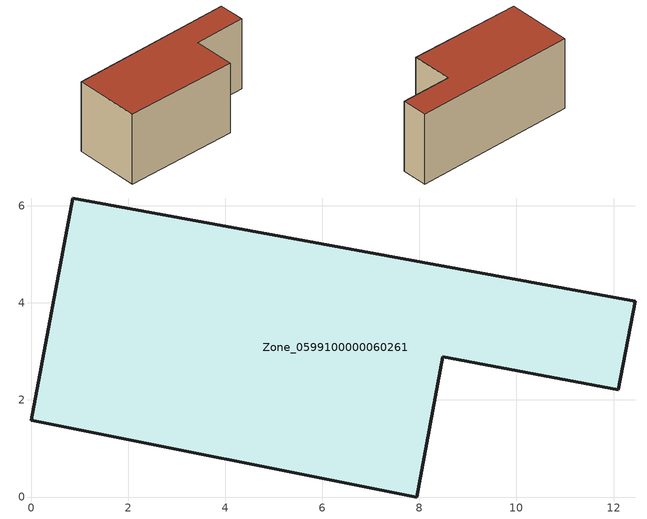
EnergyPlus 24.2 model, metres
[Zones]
Zone_0599100000060261
 floor ground (C_G): 0.86,6.16 12.45,4.03 12.1,2.21 8.48,2.89 7.94,0 0,1.58 z0
 wall outside (C_F): 12.45,4.03 0.86,6.16 0,1.58 7.94,0 8.48,2.89 12.1,2.21 12.45,4.03 z0:5.29
 roof outside (C_R): 0.86,6.16 0,1.58 7.94,0 8.48,2.89 12.1,2.21 12.45,4.03 z5.29
[BUILDING]
Pand.0599100000060261: North Axis=0; Terrain=City; Loads Convergence Tolerance Value=0.04; Temperature Convergence Tolerance Value=0.4; Solar Distribution=FullExterior; Maximum Number of Warmup Days=25; Minimum Number of Warmup Days=1
[Site:Location]
Rotterdam.The.Hague.AP_ZH_NLD Design_Conditions: Latitude=51.96; Longitude=4.45; Time Zone=1; Elevation=-4.5
[SITE:GROUNDTEMPERATURE:BUILDINGSURFACE]
18, 18, 18, 18, 18, 18, 18, 18, 18, 18, 18, 18
[MATERIAL] Thermal Absorptance=0.9; Solar Absorptance=0.7; Visible Absorptance=0.7
Name | Roughness | Thickness | Conductivity | Density | Specific Heat
G.TI.1946 | MediumSmooth | 0.15 | 1 | 540 | 1210
F.TI.1946 | Rough | 0.3 | 0.857143 | 1920 | 840
R.TI.1946 | MediumRough | 0.2 | 0.1 | 1500 | 1000
[CONSTRUCTION]
C_G: G.TI.1946
C_F: F.TI.1946
C_R: R.TI.1946
[ZONE]
Zone_0599100000060261: Type=1; Multiplier=1; Ceiling Height=Autocalculate; Volume=Autocalculate; Floor Area=autocalculate; Part of Total Floor Area=Yes
[ZONEINFILTRATION:DESIGNFLOWRATE]
Infil_Zone_0599100000060261: Zone or ZoneList or Space or SpaceList=Zone_0599100000060261; Schedule=AlwaysOn; Design Flow Rate Calculation Method=Flow/Area; Flow Rate per Floor Area=0.003; Constant Term Coefficient=1; Temperature Term Coefficient=0; Velocity Term Coefficient=0; Velocity Squared Term Coefficient=0
[HVACTEMPLATE:ZONE:IDEALLOADSAIRSYSTEM]
Zone_0599100000060261: Maximum Heating Supply Air Temperature=50; Minimum Cooling Supply Air Temperature=13; Maximum Heating Supply Air Humidity Ratio=0.0156; Minimum Cooling Supply Air Humidity Ratio=0.0077; Heating Limit=NoLimit; Cooling Limit=NoLimit; Dehumidification Control Type=ConstantSensibleHeatRatio; Cooling Sensible Heat Ratio=0.7; Dehumidification Setpoint=60; Humidification Control Type=None; Humidification Setpoint=30; Outdoor Air Method=None; Outdoor Air Flow Rate per Person=0.00944; Outdoor Air Flow Rate per Zone Floor Area=0; Outdoor Air Flow Rate per Zone=0; Demand Controlled Ventilation Type=None; Outdoor Air Economizer Type=NoEconomizer; Heat Recovery Type=None; Sensible Heat Recovery Effectiveness=0.7; Latent Heat Recovery Effectiveness=0.65
[ZONECONTROL:THERMOSTAT]
ThermostatControl_Zone_0599100000060261: Zone or ZoneList=Zone_0599100000060261; Control Type Schedule=DualSetpointControlType; Control 1=Thermostat_Zone_0599100000060261; Temperature Difference Between Cutout And Setpoint=0
[THERMOSTATSETPOINT:DUALSETPOINT]
Thermostat_Zone_0599100000060261: Heating Setpoint Temperature Schedule=HeatingSetpoint_Zone_0599100000060261; Cooling Setpoint Temperature Schedule=CoolingSetpoint_Zone_0599100000060261
[SCHEDULE:COMPACT]
HeatingSetpoint_Zone_0599100000060261: Through: 12/31, For: AllDays, Until: 24:00, 21
CoolingSetpoint_Zone_0599100000060261: Through: 12/31, For: AllDays, Until: 24:00, 24
DualSetpointControlType: Through: 12/31, For: AllDays, Until: 24:00, 4
AlwaysOn: Through: 12/31, For: AllDays, Until: 24:00, 1
